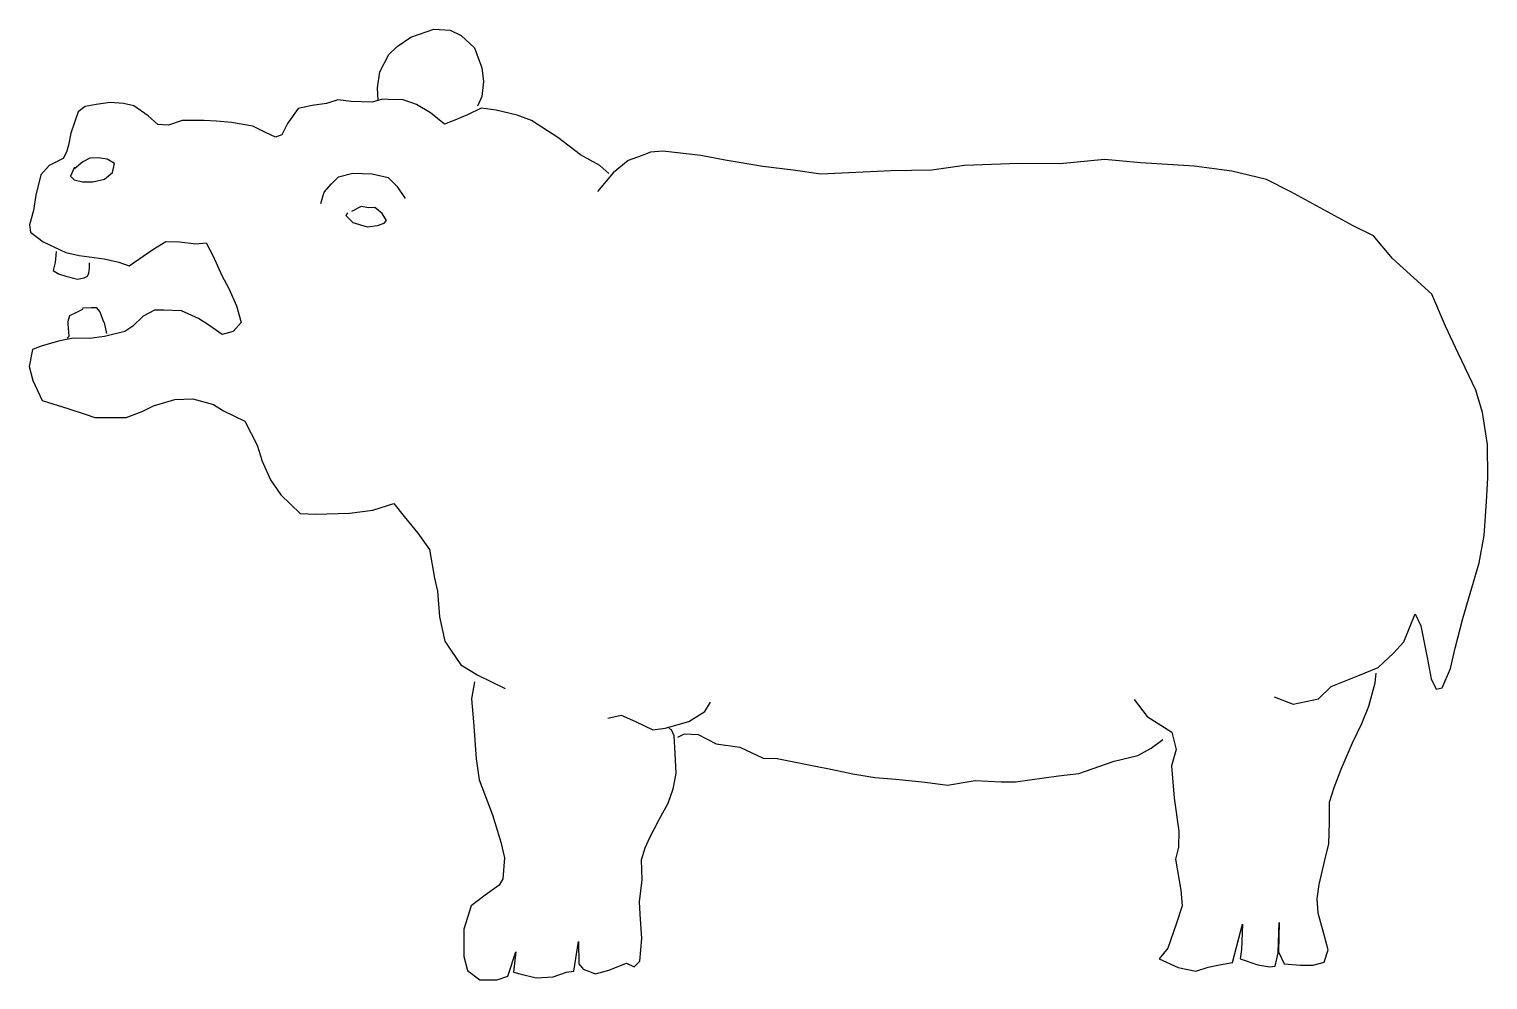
# Model space of a CAD drawing. Header units: millimetres. Extents: x -1472.96 to -1470.14, y 1774.4 to 1776.24.
import ezdxf

# ---------------------------------------------------------------- set-up
doc = ezdxf.new("R2010")
doc.units = ezdxf.units.MM
doc.header["$LTSCALE"] = 10
doc.layers.add('Animais', color=2, linetype='Continuous')

msp = doc.modelspace()

# ---------------------------------------------------------------- linework, layer by layer
at = {"layer": 'Animais'}
for p, q in [((-1472.2471, 1776.2037), (-1472.2205, 1776.2217)), ((-1472.2205, 1776.2217), (-1472.1765, 1776.2372)), ((-1472.1765, 1776.2372), (-1472.1448, 1776.2353)), ((-1472.1448, 1776.2353), (-1472.1237, 1776.2249)), ((-1472.1237, 1776.2249), (-1472.0979, 1776.2008)), ((-1472.2806, 1776.1546), (-1472.2633, 1776.1883)), ((-1472.2633, 1776.1883), (-1472.2471, 1776.2037)), ((-1472.0979, 1776.2008), (-1472.0836, 1776.1627)), ((-1472.0836, 1776.1627), (-1472.0804, 1776.1358)), ((-1472.2853, 1776.124), (-1472.2806, 1776.1546)), ((-1472.0804, 1776.1358), (-1472.0835, 1776.1072)), ((-1472.3618, 1776.1009), (-1472.3837, 1776.0933)), ((-1472.336, 1776.0973), (-1472.3618, 1776.1009)), ((-1472.2758, 1776.1022), (-1472.2957, 1776.0963)), ((-1472.2842, 1776.0994), (-1472.2853, 1776.124)), ((-1472.2536, 1776.1003), (-1472.2758, 1776.1022)), ((-1472.2374, 1776.1011), (-1472.2536, 1776.1003)), ((-1472.2096, 1776.0916), (-1472.2374, 1776.1011)), ((-1472.0835, 1776.1072), (-1472.0919, 1776.0882)), ((-1472.8633, 1776.0772), (-1472.8775, 1776.0363)), ((-1472.8498, 1776.0879), (-1472.8633, 1776.0772)), ((-1472.8288, 1776.0919), (-1472.8498, 1776.0879)), ((-1472.8019, 1776.0955), (-1472.8288, 1776.0919)), ((-1472.7761, 1776.0936), (-1472.8019, 1776.0955)), ((-1472.7559, 1776.0889), (-1472.7761, 1776.0936)), ((-1472.7282, 1776.0699), (-1472.7559, 1776.0889)), ((-1472.4383, 1776.0837), (-1472.4593, 1776.0548)), ((-1472.4114, 1776.0894), (-1472.4383, 1776.0837)), ((-1472.3837, 1776.0933), (-1472.4114, 1776.0894)), ((-1472.2957, 1776.0963), (-1472.336, 1776.0973)), ((-1472.183, 1776.0754), (-1472.2096, 1776.0916)), ((-1472.156, 1776.0536), (-1472.183, 1776.0754)), ((-1472.0851, 1776.0843), (-1472.1112, 1776.0719)), ((-1472.0557, 1776.0804), (-1472.0851, 1776.0843)), ((-1472.0153, 1776.0709), (-1472.0557, 1776.0804)), ((-1472.7099, 1776.0528), (-1472.7282, 1776.0699)), ((-1472.6889, 1776.0517), (-1472.7099, 1776.0528)), ((-1472.6623, 1776.0604), (-1472.6889, 1776.0517)), ((-1472.6202, 1776.0605), (-1472.6623, 1776.0604)), ((-1472.5961, 1776.0597), (-1472.6202, 1776.0605)), ((-1472.5675, 1776.0566), (-1472.5961, 1776.0597)), ((-1472.5263, 1776.05), (-1472.5675, 1776.0566)), ((-1472.5013, 1776.0377), (-1472.5263, 1776.05)), ((-1472.4593, 1776.0548), (-1472.4699, 1776.033)), ((-1472.1358, 1776.0612), (-1472.156, 1776.0536)), ((-1472.1112, 1776.0719), (-1472.1358, 1776.0612)), ((-1471.9876, 1776.0606), (-1472.0153, 1776.0709)), ((-1471.9368, 1776.0281), (-1471.9876, 1776.0606)), ((-1472.8775, 1776.0363), (-1472.8823, 1776.0133)), ((-1472.4823, 1776.0282), (-1472.5013, 1776.0377)), ((-1472.4699, 1776.033), (-1472.4823, 1776.0282)), ((-1471.8927, 1775.9946), (-1471.9368, 1776.0281)), ((-1472.8926, 1775.9875), (-1472.9195, 1775.974)), ((-1472.8859, 1775.9998), (-1472.8926, 1775.9875)), ((-1472.8823, 1776.0133), (-1472.8859, 1775.9998)), ((-1472.841, 1775.9876), (-1472.8545, 1775.9808)), ((-1472.8248, 1775.9884), (-1472.841, 1775.9876)), ((-1472.8076, 1775.9857), (-1472.8248, 1775.9884)), ((-1471.8554, 1775.9736), (-1471.8927, 1775.9946)), ((-1471.7741, 1775.9928), (-1471.801, 1775.9832)), ((-1471.7579, 1775.9995), (-1471.7741, 1775.9928)), ((-1471.7341, 1776.0015), (-1471.7579, 1775.9995)), ((-1471.6603, 1775.9929), (-1471.7341, 1776.0015)), ((-1471.6135, 1775.9843), (-1471.6603, 1775.9929)), ((-1472.9195, 1775.974), (-1472.9357, 1775.9558)), ((-1472.8715, 1775.9693), (-1472.8782, 1775.953)), ((-1472.8679, 1775.9701), (-1472.8715, 1775.9693)), ((-1472.8545, 1775.9808), (-1472.8707, 1775.9673)), ((-1472.8124, 1775.9472), (-1472.797, 1775.9599)), ((-1472.7931, 1775.9778), (-1472.8076, 1775.9857)), ((-1472.797, 1775.9599), (-1472.7931, 1775.9778)), ((-1471.8296, 1775.9593), (-1471.8601, 1775.9237)), ((-1471.8383, 1775.9582), (-1471.8554, 1775.9736)), ((-1471.801, 1775.9832), (-1471.8296, 1775.9593)), ((-1471.5406, 1775.9721), (-1471.6135, 1775.9843)), ((-1471.4823, 1775.9646), (-1471.5406, 1775.9721)), ((-1471.4287, 1775.9571), (-1471.4823, 1775.9646)), ((-1471.2928, 1775.9637), (-1471.4287, 1775.9571)), ((-1471.2143, 1775.965), (-1471.2928, 1775.9637)), ((-1471.1512, 1775.9738), (-1471.2143, 1775.965)), ((-1471.047, 1775.9776), (-1471.1512, 1775.9738)), ((-1470.9665, 1775.9768), (-1471.047, 1775.9776)), ((-1470.8805, 1775.9854), (-1470.9665, 1775.9768)), ((-1470.8107, 1775.979), (-1470.8805, 1775.9854)), ((-1470.7072, 1775.9725), (-1470.8107, 1775.979)), ((-1470.6346, 1775.963), (-1470.7072, 1775.9725)), ((-1470.5676, 1775.9469), (-1470.6346, 1775.963)), ((-1472.9357, 1775.9558), (-1472.9452, 1775.9165)), ((-1472.8782, 1775.953), (-1472.8715, 1775.9463)), ((-1472.8715, 1775.9463), (-1472.8552, 1775.9424)), ((-1472.8552, 1775.9424), (-1472.8353, 1775.9424)), ((-1472.8353, 1775.9424), (-1472.8124, 1775.9472)), ((-1472.3885, 1775.9221), (-1472.3739, 1775.9383)), ((-1472.3739, 1775.9383), (-1472.3608, 1775.9518)), ((-1472.3608, 1775.9518), (-1472.333, 1775.9586)), ((-1472.333, 1775.9586), (-1472.2955, 1775.9575)), ((-1472.2955, 1775.9575), (-1472.2649, 1775.9508)), ((-1472.2649, 1775.9508), (-1472.2478, 1775.9338)), ((-1472.2478, 1775.9338), (-1472.2315, 1775.91)), ((-1470.5207, 1775.9228), (-1470.5676, 1775.9469)), ((-1472.9452, 1775.9165), (-1472.9499, 1775.8868)), ((-1472.3949, 1775.9002), (-1472.3885, 1775.9221)), ((-1470.4001, 1775.8571), (-1470.5207, 1775.9228)), ((-1472.9499, 1775.8868), (-1472.9574, 1775.859)), ((-1472.3433, 1775.882), (-1472.3461, 1775.8773)), ((-1472.3461, 1775.8773), (-1472.3329, 1775.8638)), ((-1472.3167, 1775.8944), (-1472.3357, 1775.8849)), ((-1472.3021, 1775.8916), (-1472.3167, 1775.8944)), ((-1472.2906, 1775.8925), (-1472.3021, 1775.8916)), ((-1472.2763, 1775.881), (-1472.2906, 1775.8925)), ((-1472.2676, 1775.8676), (-1472.2763, 1775.881)), ((-1472.9574, 1775.859), (-1472.9557, 1775.8447)), ((-1472.3329, 1775.8638), (-1472.3051, 1775.8552)), ((-1472.3051, 1775.8552), (-1472.285, 1775.858)), ((-1472.285, 1775.858), (-1472.2723, 1775.862)), ((-1472.2723, 1775.862), (-1472.2676, 1775.8676)), ((-1470.3608, 1775.8378), (-1470.4001, 1775.8571)), ((-1472.9557, 1775.8447), (-1472.9308, 1775.8265)), ((-1472.9308, 1775.8265), (-1472.8876, 1775.8056)), ((-1472.7194, 1775.8117), (-1472.6944, 1775.8269)), ((-1472.6944, 1775.8269), (-1472.6675, 1775.8261)), ((-1472.6675, 1775.8261), (-1472.6361, 1775.8222)), ((-1472.6361, 1775.8222), (-1472.616, 1775.8242)), ((-1472.616, 1775.8242), (-1472.6025, 1775.7984)), ((-1470.3243, 1775.7939), (-1470.3608, 1775.8378)), ((-1472.9058, 1775.8075), (-1472.9077, 1775.7865)), ((-1472.8876, 1775.8056), (-1472.8618, 1775.8)), ((-1472.8618, 1775.8), (-1472.813, 1775.7933)), ((-1472.813, 1775.7933), (-1472.7852, 1775.7867)), ((-1472.765, 1775.78), (-1472.7194, 1775.8117)), ((-1472.6025, 1775.7984), (-1472.5862, 1775.7612)), ((-1470.2831, 1775.7567), (-1470.3243, 1775.7939)), ((-1472.9077, 1775.7865), (-1472.9116, 1775.7711)), ((-1472.9116, 1775.7711), (-1472.9018, 1775.7643)), ((-1472.9018, 1775.7643), (-1472.8875, 1775.7596)), ((-1472.8454, 1775.7597), (-1472.8426, 1775.7656)), ((-1472.8426, 1775.7656), (-1472.8415, 1775.7759)), ((-1472.8415, 1775.7759), (-1472.8416, 1775.7855)), ((-1472.7852, 1775.7867), (-1472.765, 1775.78)), ((-1472.8875, 1775.7596), (-1472.8645, 1775.754)), ((-1472.8645, 1775.754), (-1472.8522, 1775.7568)), ((-1472.8522, 1775.7568), (-1472.8454, 1775.7597)), ((-1472.5862, 1775.7612), (-1472.5727, 1775.7362)), ((-1472.5727, 1775.7362), (-1472.5575, 1775.7026)), ((-1470.2486, 1775.7253), (-1470.2831, 1775.7567)), ((-1470.2218, 1775.6631), (-1470.2486, 1775.7253)), ((-1472.8826, 1775.6732), (-1472.8797, 1775.6836)), ((-1472.8797, 1775.6836), (-1472.8663, 1775.6903)), ((-1472.8663, 1775.6903), (-1472.8548, 1775.6962)), ((-1472.8548, 1775.6962), (-1472.8536, 1775.6986)), ((-1472.8536, 1775.6986), (-1472.8382, 1775.6995)), ((-1472.8382, 1775.6995), (-1472.8286, 1775.6995)), ((-1472.8286, 1775.6995), (-1472.8219, 1775.6908)), ((-1472.8219, 1775.6908), (-1472.8143, 1775.6717)), ((-1472.7382, 1775.6825), (-1472.7581, 1775.6631)), ((-1472.7161, 1775.694), (-1472.7382, 1775.6825)), ((-1472.6979, 1775.694), (-1472.7161, 1775.694)), ((-1472.6637, 1775.6929), (-1472.6979, 1775.694)), ((-1472.6309, 1775.6778), (-1472.6637, 1775.6929)), ((-1472.611, 1775.6653), (-1472.6309, 1775.6778)), ((-1472.5575, 1775.7026), (-1472.5487, 1775.6701)), ((-1472.8826, 1775.6668), (-1472.8826, 1775.6732)), ((-1472.8806, 1775.6438), (-1472.8826, 1775.6668)), ((-1472.8143, 1775.6717), (-1472.8135, 1775.6701)), ((-1472.8135, 1775.6701), (-1472.8087, 1775.6491)), ((-1472.7735, 1775.6527), (-1472.8128, 1775.6431)), ((-1472.7581, 1775.6631), (-1472.7735, 1775.6527)), ((-1472.5851, 1775.6471), (-1472.611, 1775.6653)), ((-1472.5641, 1775.653), (-1472.5851, 1775.6471)), ((-1472.5487, 1775.6701), (-1472.5641, 1775.653)), ((-1470.1976, 1775.6113), (-1470.2218, 1775.6631)), ((-1472.9333, 1775.6255), (-1472.9515, 1775.6179)), ((-1472.8988, 1775.6351), (-1472.9333, 1775.6255)), ((-1472.873, 1775.6402), (-1472.8988, 1775.6351)), ((-1472.8845, 1775.6402), (-1472.8806, 1775.6438)), ((-1472.8413, 1775.6391), (-1472.873, 1775.6402)), ((-1472.8128, 1775.6431), (-1472.8413, 1775.6391)), ((-1472.9515, 1775.6179), (-1472.9582, 1775.5854)), ((-1470.1633, 1775.5396), (-1470.1976, 1775.6113)), ((-1472.9582, 1775.5854), (-1472.9514, 1775.5585)), ((-1472.9514, 1775.5585), (-1472.9331, 1775.5193)), ((-1470.1507, 1775.4967), (-1470.1633, 1775.5396)), ((-1472.9331, 1775.5193), (-1472.8835, 1775.5042)), ((-1472.7399, 1775.4986), (-1472.7178, 1775.5092)), ((-1472.7178, 1775.5092), (-1472.6766, 1775.5216)), ((-1472.6766, 1775.5216), (-1472.6421, 1775.5228)), ((-1472.6421, 1775.5228), (-1472.602, 1775.5122)), ((-1472.602, 1775.5122), (-1472.583, 1775.4999)), ((-1472.8835, 1775.5042), (-1472.8479, 1775.4928)), ((-1472.8479, 1775.4928), (-1472.8316, 1775.4869)), ((-1472.8316, 1775.4869), (-1472.7705, 1775.487)), ((-1472.7705, 1775.487), (-1472.7399, 1775.4986)), ((-1472.583, 1775.4999), (-1472.5417, 1775.4798)), ((-1470.141, 1775.4345), (-1470.1507, 1775.4967)), ((-1472.5417, 1775.4798), (-1472.5178, 1775.433)), ((-1472.5178, 1775.433), (-1472.5083, 1775.4025)), ((-1470.1401, 1775.3703), (-1470.141, 1775.4345)), ((-1472.5083, 1775.4025), (-1472.492, 1775.3661)), ((-1470.1428, 1775.3243), (-1470.1401, 1775.3703)), ((-1472.492, 1775.3661), (-1472.4717, 1775.3372)), ((-1472.4717, 1775.3372), (-1472.4344, 1775.3011)), ((-1472.2945, 1775.308), (-1472.2536, 1775.3204)), ((-1472.2536, 1775.3204), (-1472.2334, 1775.2955)), ((-1470.1475, 1775.2585), (-1470.1428, 1775.3243)), ((-1472.4344, 1775.3011), (-1472.4047, 1775.3)), ((-1472.4047, 1775.3), (-1472.3396, 1775.3021)), ((-1472.3396, 1775.3021), (-1472.2945, 1775.308)), ((-1472.2334, 1775.2955), (-1472.2076, 1775.263)), ((-1472.2076, 1775.263), (-1472.1845, 1775.2317)), ((-1470.157, 1775.2057), (-1470.1475, 1775.2585)), ((-1472.1845, 1775.2317), (-1472.1749, 1775.1762)), ((-1470.174, 1775.1466), (-1470.157, 1775.2057)), ((-1472.1749, 1775.1762), (-1472.169, 1775.1512)), ((-1472.169, 1775.1512), (-1472.1653, 1775.1014)), ((-1470.1885, 1775.0986), (-1470.174, 1775.1466)), ((-1472.1653, 1775.1014), (-1472.1554, 1775.0546)), ((-1470.3022, 1775.0533), (-1470.2802, 1775.1072)), ((-1470.2802, 1775.1072), (-1470.2698, 1775.0842)), ((-1470.2035, 1775.0411), (-1470.1885, 1775.0986)), ((-1470.2698, 1775.0842), (-1470.2571, 1775.0228)), ((-1472.1554, 1775.0546), (-1472.1422, 1775.0355)), ((-1472.1422, 1775.0355), (-1472.1239, 1775.0086)), ((-1470.3518, 1775.0036), (-1470.3224, 1775.0314)), ((-1470.3224, 1775.0314), (-1470.3022, 1775.0533)), ((-1470.2122, 1775.0019), (-1470.2035, 1775.0411)), ((-1472.1239, 1775.0086), (-1472.0914, 1774.9888)), ((-1470.391, 1774.9873), (-1470.3518, 1775.0036)), ((-1470.2571, 1775.0228), (-1470.2494, 1774.9816)), ((-1470.2284, 1774.9646), (-1470.2122, 1775.0019)), ((-1472.0981, 1774.9761), (-1472.1037, 1774.9428)), ((-1472.0914, 1774.9888), (-1472.0387, 1774.9628)), ((-1470.4428, 1774.9671), (-1470.391, 1774.9873)), ((-1470.3699, 1774.929), (-1470.3576, 1774.9739)), ((-1470.3576, 1774.9739), (-1470.3557, 1774.993)), ((-1470.2494, 1774.9816), (-1470.2399, 1774.9618)), ((-1470.5527, 1774.947), (-1470.5162, 1774.9325)), ((-1470.4675, 1774.9432), (-1470.4428, 1774.9671)), ((-1470.2399, 1774.9618), (-1470.2284, 1774.9646)), ((-1472.1037, 1774.9428), (-1472.1, 1774.8988)), ((-1471.6837, 1774.8994), (-1471.6529, 1774.9185)), ((-1471.6529, 1774.9185), (-1471.6417, 1774.9367)), ((-1470.8235, 1774.9418), (-1470.7985, 1774.9091)), ((-1470.5162, 1774.9325), (-1470.4675, 1774.9432)), ((-1470.3833, 1774.8954), (-1470.3699, 1774.929)), ((-1472.1, 1774.8988), (-1472.0948, 1774.827)), ((-1471.8404, 1774.9059), (-1471.8146, 1774.9115)), ((-1471.8146, 1774.9115), (-1471.7868, 1774.8992)), ((-1471.7868, 1774.8992), (-1471.7535, 1774.883)), ((-1471.7296, 1774.8867), (-1471.6837, 1774.8994)), ((-1470.7985, 1774.9091), (-1470.7508, 1774.8786)), ((-1470.4015, 1774.8581), (-1470.3833, 1774.8954)), ((-1471.7535, 1774.883), (-1471.7296, 1774.8867)), ((-1471.717, 1774.8831), (-1471.7218, 1774.8859)), ((-1471.7122, 1774.8716), (-1471.717, 1774.8831)), ((-1471.7102, 1774.838), (-1471.7122, 1774.8716)), ((-1471.7047, 1774.8688), (-1471.6921, 1774.8753)), ((-1471.6921, 1774.8753), (-1471.6654, 1774.8745)), ((-1471.6654, 1774.8745), (-1471.6309, 1774.8563)), ((-1470.7908, 1774.848), (-1470.7678, 1774.8643)), ((-1470.7508, 1774.8786), (-1470.742, 1774.8453)), ((-1471.7082, 1774.7987), (-1471.7102, 1774.838)), ((-1471.6309, 1774.8563), (-1471.5849, 1774.8496)), ((-1471.5849, 1774.8496), (-1471.5401, 1774.8287)), ((-1470.8617, 1774.8229), (-1470.8166, 1774.8337)), ((-1470.8166, 1774.8337), (-1470.7908, 1774.848)), ((-1470.742, 1774.8453), (-1470.7515, 1774.8136)), ((-1470.4233, 1774.8073), (-1470.4015, 1774.8581)), ((-1472.0948, 1774.827), (-1472.0891, 1774.7867)), ((-1471.5401, 1774.8287), (-1471.5131, 1774.8279)), ((-1471.5131, 1774.8279), (-1471.4425, 1774.8137)), ((-1471.4425, 1774.8137), (-1471.4097, 1774.807)), ((-1471.4097, 1774.807), (-1471.3668, 1774.7984)), ((-1470.9303, 1774.799), (-1470.8617, 1774.8229)), ((-1470.7515, 1774.8136), (-1470.7458, 1774.7513)), ((-1470.4367, 1774.772), (-1470.4233, 1774.8073)), ((-1472.0891, 1774.7867), (-1472.0632, 1774.7189)), ((-1471.714, 1774.7693), (-1471.7082, 1774.7987)), ((-1471.3668, 1774.7984), (-1471.3247, 1774.7909)), ((-1471.3247, 1774.7909), (-1471.2835, 1774.7878)), ((-1471.2835, 1774.7878), (-1471.2272, 1774.7823)), ((-1471.2272, 1774.7823), (-1471.184, 1774.7765)), ((-1471.184, 1774.7765), (-1471.1305, 1774.7853)), ((-1471.1305, 1774.7853), (-1471.0806, 1774.7825)), ((-1471.0806, 1774.7825), (-1471.0528, 1774.7826)), ((-1471.0528, 1774.7826), (-1470.9696, 1774.7942)), ((-1470.9696, 1774.7942), (-1470.9303, 1774.799)), ((-1471.7235, 1774.7415), (-1471.714, 1774.7693)), ((-1470.7458, 1774.7513), (-1470.737, 1774.6874)), ((-1470.4461, 1774.7434), (-1470.4367, 1774.772)), ((-1471.7409, 1774.7098), (-1471.7235, 1774.7415)), ((-1470.4461, 1774.705), (-1470.4461, 1774.7434)), ((-1472.0632, 1774.7189), (-1472.0469, 1774.6662)), ((-1471.7588, 1774.6753), (-1471.7409, 1774.7098)), ((-1470.4471, 1774.6629), (-1470.4461, 1774.705)), ((-1472.0469, 1774.6662), (-1472.0401, 1774.6356)), ((-1471.7683, 1774.6551), (-1471.7588, 1774.6753)), ((-1470.737, 1774.6874), (-1470.7378, 1774.6566)), ((-1470.4547, 1774.6312), (-1470.4471, 1774.6629)), ((-1472.0401, 1774.6356), (-1472.0429, 1774.5956)), ((-1471.775, 1774.6321), (-1471.7683, 1774.6551)), ((-1470.7378, 1774.6566), (-1470.7437, 1774.6336)), ((-1471.7741, 1774.5931), (-1471.775, 1774.6321)), ((-1470.7437, 1774.6336), (-1470.7329, 1774.5734)), ((-1470.4661, 1774.5844), (-1470.4547, 1774.6312)), ((-1472.0504, 1774.5829), (-1472.0773, 1774.5638)), ((-1472.0429, 1774.5956), (-1472.0504, 1774.5829)), ((-1471.7788, 1774.5508), (-1471.7741, 1774.5931)), ((-1470.47, 1774.5566), (-1470.4661, 1774.5844)), ((-1472.0773, 1774.5638), (-1472.1042, 1774.5428)), ((-1471.7779, 1774.527), (-1471.7788, 1774.5508)), ((-1470.7329, 1774.5734), (-1470.7309, 1774.5428)), ((-1470.468, 1774.5289), (-1470.47, 1774.5566)), ((-1472.1042, 1774.5428), (-1472.1184, 1774.4979)), ((-1471.7747, 1774.4802), (-1471.7779, 1774.527)), ((-1470.7309, 1774.5428), (-1470.7424, 1774.5075)), ((-1470.4573, 1774.4916), (-1470.468, 1774.5289)), ((-1472.1184, 1774.4979), (-1472.1184, 1774.4452)), ((-1470.7424, 1774.5075), (-1470.7586, 1774.4615)), ((-1470.6332, 1774.4339), (-1470.6143, 1774.5077)), ((-1470.6143, 1774.5077), (-1470.6162, 1774.4589)), ((-1470.5452, 1774.4523), (-1470.5434, 1774.5106)), ((-1470.5434, 1774.5106), (-1470.5444, 1774.4542)), ((-1471.9058, 1774.4166), (-1471.8972, 1774.4741)), ((-1471.8972, 1774.4741), (-1471.8963, 1774.4312)), ((-1471.7786, 1774.4362), (-1471.7747, 1774.4802)), ((-1470.4488, 1774.458), (-1470.4573, 1774.4916)), ((-1472.1184, 1774.4452), (-1472.1116, 1774.4183)), ((-1472.0331, 1774.4069), (-1472.0177, 1774.454)), ((-1472.0177, 1774.454), (-1472.0224, 1774.4148)), ((-1470.7586, 1774.4615), (-1470.7748, 1774.4404)), ((-1470.7748, 1774.4404), (-1470.7386, 1774.4242)), ((-1470.6162, 1774.4589), (-1470.6189, 1774.4407)), ((-1470.6189, 1774.4407), (-1470.5844, 1774.4292)), ((-1470.5511, 1774.4265), (-1470.5452, 1774.4523)), ((-1470.5444, 1774.4542), (-1470.5337, 1774.4312)), ((-1470.4563, 1774.4342), (-1470.4488, 1774.458)), ((-1472.1116, 1774.4183), (-1472.0877, 1774.4001)), ((-1472.0224, 1774.4148), (-1472.0101, 1774.4117)), ((-1472.0101, 1774.4117), (-1471.9784, 1774.4042)), ((-1471.9459, 1774.4062), (-1471.9201, 1774.4149)), ((-1471.9201, 1774.4149), (-1471.9058, 1774.4166)), ((-1471.8963, 1774.4312), (-1471.8876, 1774.4206)), ((-1471.8876, 1774.4206), (-1471.8638, 1774.4119)), ((-1471.8638, 1774.4119), (-1471.838, 1774.4187)), ((-1471.838, 1774.4187), (-1471.8044, 1774.4322)), ((-1471.8044, 1774.4322), (-1471.7892, 1774.4255)), ((-1471.7892, 1774.4255), (-1471.7786, 1774.4362)), ((-1470.7386, 1774.4242), (-1470.7041, 1774.4167)), ((-1470.7041, 1774.4167), (-1470.6803, 1774.4243)), ((-1470.6803, 1774.4243), (-1470.6582, 1774.4291)), ((-1470.6582, 1774.4291), (-1470.6332, 1774.4339)), ((-1470.5844, 1774.4292), (-1470.5615, 1774.4253)), ((-1470.5615, 1774.4253), (-1470.5511, 1774.4265)), ((-1470.5337, 1774.4312), (-1470.5023, 1774.4285)), ((-1470.5023, 1774.4285), (-1470.4774, 1774.4285)), ((-1470.4774, 1774.4285), (-1470.4563, 1774.4342)), ((-1472.0877, 1774.4001), (-1472.0541, 1774.4002)), ((-1472.0541, 1774.4002), (-1472.0331, 1774.4069)), ((-1471.9784, 1774.4042), (-1471.9459, 1774.4062))]:
    msp.add_line(p, q, dxfattribs=at)

doc.saveas('drawing.dxf')
